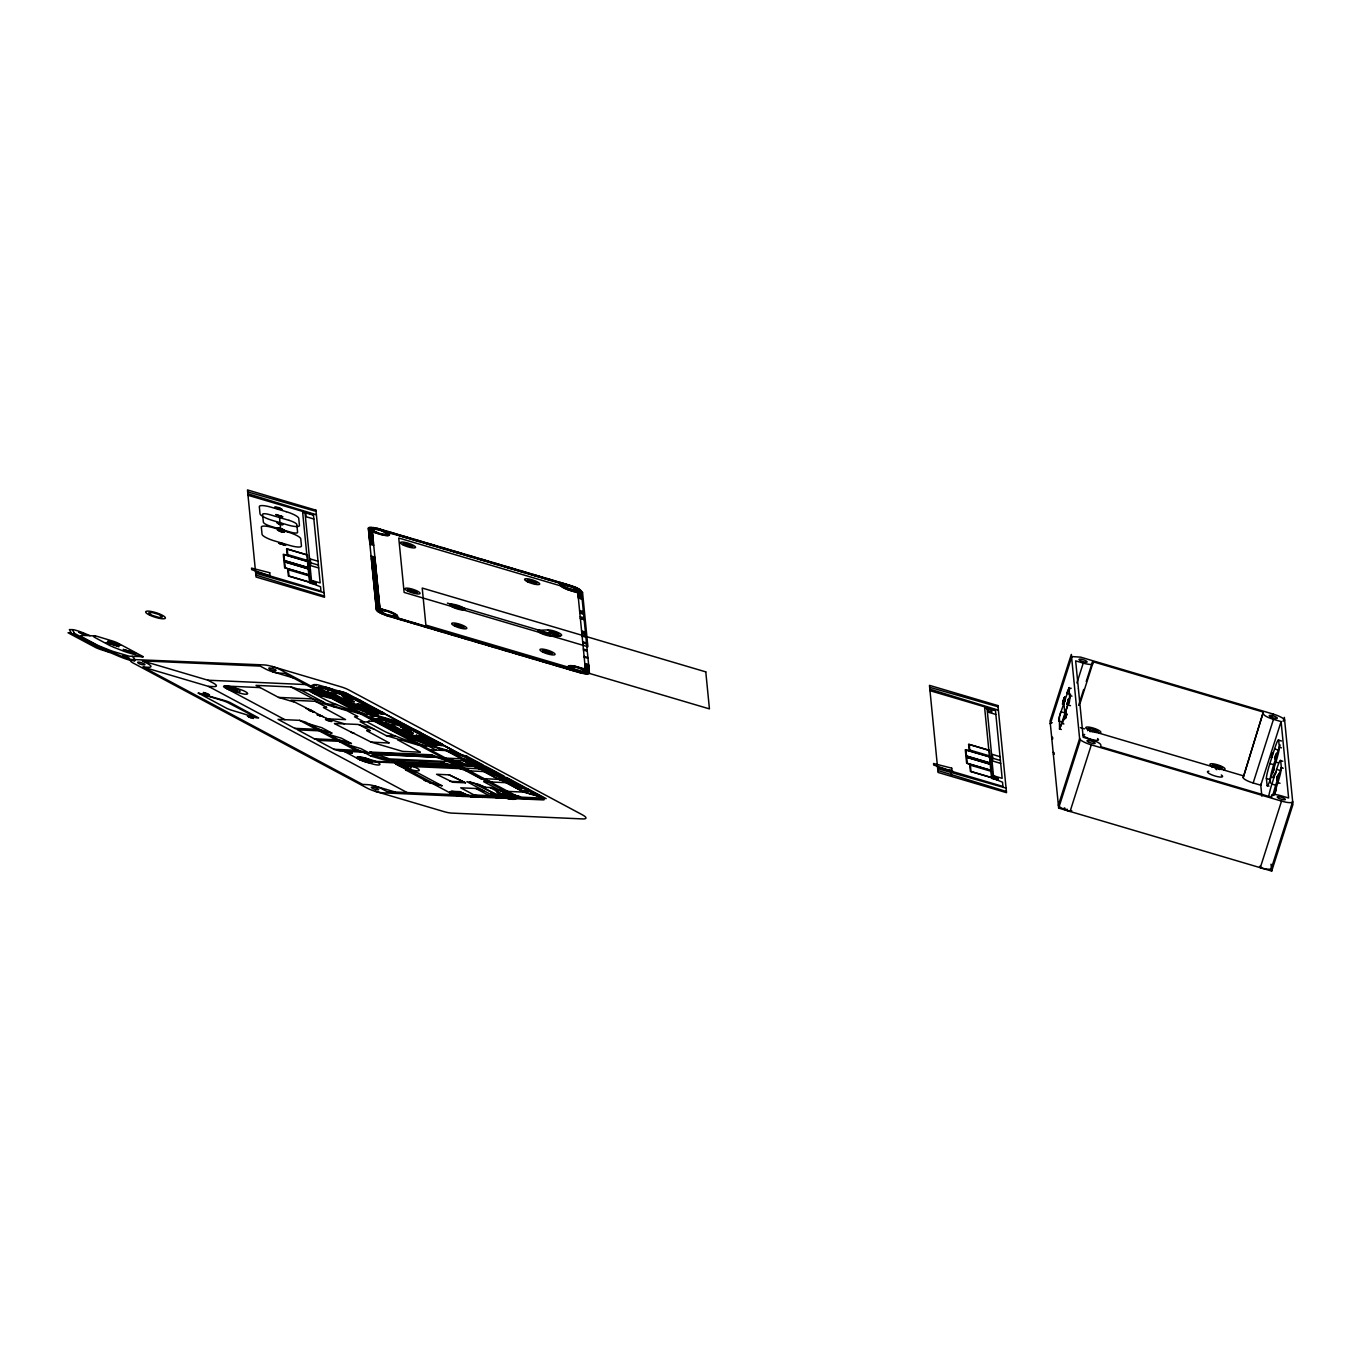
<?xml version="1.0" encoding="UTF-8"?>
<svg xmlns="http://www.w3.org/2000/svg" width="1361" height="1361" viewBox="0 0 1361 1361"><rect width="100%" height="100%" fill="white"/><g stroke="black" fill="none" stroke-linecap="round" stroke-linejoin="round"><path stroke-width="1.5" d="M1062.533 704.215L1063.587 699.486M1275.155 758.775L1275.24 757.448M1276.703 753.909L1276.397 755.508M1278.728 774.392L1278.268 776.91M321.009 688.7L319.018 687.237L321.145 687.254M356.871 698.822L357.211 698.976A25.485 5.682 17.7 0 1 361.516 701.051L381.658 711.837A14.716 3.283 17.7 0 1 383.036 712.62L384.397 714.066L378.205 713.011M1062.499 704.113L1063.23 701.068M1274.883 793.497L1276.38 788.478L1274.917 793.531M1275.597 773.711L1275.955 771.908M320.345 687.169L316.194 687.237L345.983 703.28A39.571 8.829 17.7 0 0 352.023 705.661L374.973 712.79A14.069 3.147 17.7 0 0 377.405 713.47L384.517 713.879L355.85 698.482M458.827 794.841L455.357 793.361L457.16 794.79M1278.659 774.936L1279.034 773.235L1278.319 776.331M1066.82 703.042L1066.701 704.266L1067.262 703.042M1277.316 778.203L1277.554 777.216M1276.448 755.338C1277.554 752.14 1273.794 764.236 1276.04 756.767M1059.385 716.805L1059.573 729.139L1067.892 704.913C1072.332 701.017 1066.548 687.118 1071.192 688.292M1063.094 701.595L1062.839 703.11L1063.553 701.613M1064.115 699.673L1064.387 698.193L1063.128 701M1064.693 716.601L1064.353 718.472L1065.017 717.128M1064.285 699.486L1064.71 697.104L1063.621 701.783M1065.595 715.205L1065.884 713.504L1064.897 715.886L1066.156 712.398L1064.03 719.561L1066.224 712.603L1065.051 717.383M1064.795 716.243L1064.047 719.578L1065.289 716.277M1059.538 716.209L1069.219 687.509L1066.735 693.208L1070.546 694.331L1062.567 723.133M1276.261 756.035L1276.601 755.185M1277.605 777.029L1277.264 777.897L1277.69 776.382M1063.009 701.425L1064.642 697.036L1063.656 699.656M1068.742 702.055L1070.069 695.59L1071.958 696.151M1064.574 716.618L1064.829 715.733M1278.489 776.144L1278.183 777.182M1065.017 700.643L1063.962 703.45L1064.965 699.265M1067.687 701.698L1068.147 699.231L1067.705 700.081M1275.206 755.678L1274.559 757.669M1277.213 776.144L1276.652 777.948M1278.438 776.331L1277.009 780.261L1278.115 777.063M1064.081 700.269L1062.72 704.045L1063.604 701.442M1277.469 777.148L1278.098 775.158M1068.538 702.803L1067.892 704.913L1070.512 705.696M1276.312 756.206L1275.903 757.516M381.795 713.879L351.836 697.768A39.775 8.881 17.7 0 0 345.745 695.352L322.591 688.156A12.334 2.756 17.7 0 0 319.001 687.22M437.034 744.45L440.709 745.318L410.648 729.207A39.775 8.881 17.7 0 0 404.574 726.791L396.476 724.069M1278.064 777.233L1277.23 779.292M1076.908 683.001L1083.254 663.113A10.207 2.28 17.7 0 0 1092.764 663.522L1092.577 661.616L1263.314 712.075L1243.188 777.641A10.207 2.28 17.7 0 0 1253.158 782.983L1260.779 785.229L1261.851 796.151M1078.61 705.355L1083.679 689.449M1086.231 681.504L1092.577 661.616M1080.073 703.297L1092.764 663.522M1058.654 808.094L1079.902 741.49L1071.328 654.403L1050.063 720.99L1058.654 808.094L1271.701 871.074L1292.95 804.47L1284.359 717.366L1283.083 721.415M1087.66 730.704L1088.358 728.492L1090.722 728.135L1098.208 731.401L1090.927 730.279L1088.358 728.492M1090.722 728.135L1090.008 730.364L1093.291 731.333M1094.925 731.81L1095.639 729.598M1091.318 744.858L1070.069 811.462A11.96 2.671 17.7 0 1 1058.365 805.219L1079.63 738.615A11.96 2.671 17.7 0 0 1091.318 744.858L1281.535 801.102A11.96 2.671 17.7 0 0 1292.661 801.595L1271.412 868.199A11.96 2.671 17.7 0 1 1260.286 867.689L1281.535 801.102M1211.817 767.4L1212.515 765.188L1214.88 764.848L1222.365 768.097L1215.084 766.992L1212.515 765.188M1214.88 764.848L1214.165 767.06L1219.082 768.523L1219.796 766.294M1243.188 777.641L1263.314 712.075M1272.059 716.771L1272.943 713.998L1080.566 657.125L1071.873 656.58A14.546 3.249 17.7 0 0 1071.6 657.278L1050.352 723.882A14.546 3.249 17.7 0 1 1050.624 723.184L1052.223 722.674M1253.158 782.983L1273.471 719.34A10.207 2.28 17.7 0 1 1263.501 713.998M1260.779 785.229L1281.092 721.585L1273.471 719.34M1269.013 786.114L1267.108 785.552L1266.41 778.492A12.742 1.191 -73.5 0 1 1269.881 763.572L1274.559 748.924A12.742 1.191 -73.5 0 1 1278.642 740.163L1281.501 740.996M1270.562 783.136L1270.221 779.615A12.742 1.191 -73.5 0 1 1273.692 764.695L1278.37 750.047A12.742 1.191 -73.5 0 1 1280.14 744.96M1267.108 785.552A12.742 1.191 -73.5 0 0 1271.191 776.791L1275.869 762.126A12.742 1.191 -73.5 0 0 1279.34 747.223L1278.642 740.163M1268.588 797.002A12.742 1.191 -73.5 0 1 1271.906 784.055L1276.584 769.407A12.742 1.191 -73.5 0 1 1280.667 760.629L1282.811 761.258M1272.875 795.59A12.742 1.191 -73.5 0 1 1275.716 785.178L1280.378 770.53A12.742 1.191 -73.5 0 1 1281.518 767.179M1273.794 795.419L1277.877 782.609A12.742 1.191 -73.5 0 0 1281.364 767.689L1280.667 760.629M1277.945 775.566L1278.166 774.953M1275.92 755.491L1276.635 753.79M1275.869 757.277L1275.24 758.792M314.748 712.177L308.488 710.119L311.244 710.255M323.238 716.72L316.977 714.763L319.75 714.797M1271.446 757.635L1272.892 752.684M1272.858 752.65L1271.344 757.669M329.43 720.36L330.332 720.701M368.882 527.592L368.627 527.779A14.546 3.249 17.7 0 0 368.355 528.459L376.368 609.796A11.96 2.671 17.7 0 0 388.072 616.057L578.289 672.283A11.96 2.671 17.7 0 0 589.415 672.776L581.385 591.44A11.96 2.671 17.7 0 0 569.698 585.196L377.303 528.306L368.882 527.592L373.067 529.871M309.968 710.544L313.319 711.616M313.268 711.735L312.741 711.208M318.457 715.086L321.791 716.26L318.44 715.223M326.963 719.629L329.753 720.292M330.264 720.82L329.396 720.479M378.562 718.676L379.821 720.139M326.555 707.414L323.459 707.584L345.558 719.595L327.763 718.88M334.517 723.457L358.198 724.46L373.833 729.02M357.603 716.584L354.541 716.788L363.931 721.874M366.994 730.67L370.073 730.67M388.94 743.021L371.111 742.102L352.023 732.456M398.024 739.857L400.627 739.891M419.971 752.208L402.618 751.391L371.111 742.102M72.507 629.718L73.528 629.718A7.094 1.582 17.7 0 1 76.794 630.585L78.989 631.266A23.749 5.308 17.7 0 1 85.522 633.784L90.047 635.706M434.908 745.062L437 745.573L434.567 744.178A11.313 2.518 17.7 0 0 431.488 742.987L428.171 742.187L430.603 743.582A11.313 2.518 17.7 0 0 433.683 744.773L434.278 744.994M313.779 684.583L310.223 686.216L336.558 700.541M316.33 684.702L312.792 686.386L339.11 700.66M372.608 716.022L369.052 717.655L395.388 731.98A16.57 3.692 17.7 0 0 400.389 734.208L424.938 744.008A16.638 3.709 17.7 0 0 430.893 746.117M375.143 716.141L371.621 717.825L397.922 732.099A16.57 3.692 17.7 0 0 402.941 734.328L427.49 744.127A16.638 3.709 17.7 0 0 433.427 746.219L459.337 753.875L456.786 753.756M81.796 635.383L80.639 635.842L81.32 636.54A7.281 1.633 17.7 0 0 82.034 636.965L96.546 644.706A15.873 3.539 17.7 0 0 101.36 646.849L108.914 649.877A16.026 3.573 17.7 0 0 114.596 651.885L127.305 655.628A5.427 1.208 17.7 0 0 129.55 656.206L143.262 656.7L117.471 642.868A19.666 4.389 17.7 0 0 113.678 641.371L97.686 636.523A4.508 1.004 17.7 0 0 94.896 635.876M94.658 635.961L93.501 636.421L94.334 637.22A7.69 1.718 17.7 0 0 94.896 637.526L109.39 645.284A15.873 3.539 17.7 0 0 114.222 647.428M308.726 690.231L310.07 689.721M367.538 721.687L368.899 721.177M438.565 748.363L440.76 749.979L442.937 749.656M325.857 687.611L327.865 688.088A7.724 1.718 17.7 0 1 330.57 689.159L334.057 690.554L331.642 689.159M369.971 711.191L371.961 711.667A7.724 1.718 17.7 0 1 374.683 712.739L376.129 713.572L374.853 713.334A11.313 2.518 17.7 0 1 371.774 712.126L369.358 710.748L372.676 711.531A11.313 2.518 17.7 0 1 375.738 712.739L378.171 714.134L375.466 713.538M384.687 719.05L386.677 719.544A7.724 1.718 17.7 0 1 389.399 720.598L392.887 721.993L390.454 720.598A11.313 2.518 17.7 0 0 387.375 719.408L384.057 718.608L386.49 720.003A11.313 2.518 17.7 0 0 389.569 721.194L390.182 721.398M428.8 742.63L430.791 743.123A7.724 1.718 17.7 0 1 433.513 744.178L434.959 745.028M454.795 605.288L452.447 605.645L454.999 607.448M459.933 608.894L462.281 608.554L459.712 606.751M543.056 631.385L540.708 631.725L543.26 633.528M548.194 634.992L550.542 634.634L547.973 632.848M310.274 689.687L316.739 689.942M369.086 721.126L375.568 721.398M230.434 688.887L233.735 689.483L227.117 687.39L230.264 687.985M348.654 696.781L338.583 693.702A8.353 1.871 17.7 0 0 337.664 693.447L334.006 693.532L334.823 694.331A7.605 1.701 17.7 0 0 335.384 694.637L344.775 699.656A15.754 3.522 17.7 0 0 349.607 701.8L357.62 704.998A17.421 3.896 17.7 0 0 363.761 707.176L373.646 709.71L352.958 698.499A18.714 4.185 17.7 0 0 348.654 696.781M408.402 733.256L416.432 736.437A17.421 3.896 17.7 0 0 422.591 738.615L432.458 741.15L411.788 729.938A18.714 4.185 17.7 0 0 407.466 728.237L397.412 725.141A8.353 1.871 17.7 0 0 396.493 724.886L392.836 724.988L393.652 725.77A7.605 1.701 17.7 0 0 394.214 726.093L403.605 731.095A15.754 3.522 17.7 0 0 408.436 733.256M318.865 693.447L315.191 691.915L318.729 692.732M362.877 759.676L366.058 760.221L359.423 758.196L362.724 758.792M404.251 765.409L398.45 763.946L401.478 764.457M134.263 660.578L135.317 660.391L133.412 657.193M378.324 718.506L379.974 718.71M501.971 796.729A4.1 0.919 17.7 0 0 504.472 797.58L507.415 798.38A17.489 3.913 17.7 0 0 511.362 799.128L514.866 799.213L511.702 797.376M369.818 543.328L373.594 544.196M371.332 558.69L375.109 559.541M583.478 612.552L579.701 611.684M583.971 617.673L580.194 616.805M585.485 633.018L581.708 632.167M72.95 629.667L69.36 629.565L71.231 632.967M71.061 632.678L68.05 632.78L96.155 647.802A24.855 5.546 17.7 0 0 99.948 649.299L109.901 652.463M82.119 635.349L94.981 635.927M142.48 660.868L260.206 666.107L265.718 669.051A10.207 2.28 17.7 0 0 279.498 673.117L284.738 673.355L504.302 790.724L499.062 790.486A10.207 2.28 17.7 0 0 499.402 793.973L504.914 796.917L387.187 791.677L381.675 788.734A10.207 2.28 17.7 0 0 367.895 784.668L362.655 784.429L143.092 667.06L148.332 667.281A10.207 2.28 17.7 0 0 147.992 663.811L142.48 660.868L207.91 680.211L213.439 683.154A10.207 2.28 17.7 0 1 213.779 686.625L208.522 686.403L143.092 667.06M134.841 660.646L131.285 660.476A7.094 1.582 17.7 0 1 127.849 659.592L125.654 658.894A23.749 5.308 17.7 0 1 119.122 656.393L98.962 647.802A17.744 3.964 17.7 0 1 95.015 645.965L72.984 634.175M314.119 684.549L316.671 684.668M207.91 680.211L305.698 684.566M302.363 690.316L290.914 686.931L256.038 685.383L278.546 697.41L293.653 701.868M260.189 687.594L224.786 686.012A4.781 1.072 17.7 0 0 224.956 687.645L284.891 719.68M298.995 689.312L309.883 689.806M230.247 687.254L226.862 687.101L233.037 690.401L237.188 690.776L231.013 687.475M350.457 709.744A29.84 6.669 17.7 0 1 341.56 706.529L332.543 702.974A21.198 4.729 17.7 0 1 326.045 700.081L310.512 691.745A7.094 1.582 17.7 0 1 308.675 690.588L301.325 690.265L327.355 704.181L358.726 713.453L363.846 713.674A6.788 1.514 17.7 0 0 367.589 714.474M315.854 691.065L312.469 690.912L318.644 694.212L322.795 694.586L315.854 691.065L321.4 693.021M329.872 692.783L335.64 693.038M233.037 690.401L237.188 690.776M318.644 694.212L322.795 694.586M347.14 697.751L352.924 699.452L341.696 695.42L349.964 697.87M348.705 700.047L354.489 701.766L343.261 697.734L351.529 700.183M278.546 697.41L313.404 698.959L322.744 701.715M357.637 716.447L346.868 710.663L315.191 701.289L290.999 700.2L326.776 718.54L344.486 723.831M327.355 704.181L336.626 704.59M362.604 706.019L368.389 707.72L357.16 703.688L365.428 706.138M333.207 706.614L336.031 706.75M1051.815 738.751L1052.853 738.785M368.712 709.574L373.271 709.779M367.504 714.423L371.944 714.627M372.948 715.988L375.483 716.107M379.175 718.625L375.024 718.693L404.795 734.719A39.571 8.829 17.7 0 0 410.852 737.118L433.802 744.246A14.069 3.147 17.7 0 0 436.218 744.909L442.529 745.59M393.023 721.092L393.992 721.143L372.063 714.661A16.638 3.709 17.7 0 1 366.16 712.552L341.543 702.786A16.57 3.692 17.7 0 1 336.524 700.541M397.004 722.266L400.508 722.419L384.517 713.879M319.478 730.976L322.438 731.112L305.664 722.13L299.573 720.343L278.018 719.374L294.81 728.356L300.322 729.989M388.685 724.222L394.452 724.477M1053.329 754.096L1054.367 754.147M405.952 729.19L411.737 730.891L400.508 726.876L408.776 729.309M407.534 731.503L413.302 733.205L402.073 729.173L410.341 731.623M294.81 728.356L316.347 729.309L331.812 733.052L321.774 727.693L308.947 723.899M339.365 741.473L342.053 741.592L325.262 732.626L319.172 730.823L297.634 729.853L314.408 738.836L319.92 740.469M391.39 734.396A21.198 4.729 17.7 0 1 384.874 731.52L369.341 723.201A7.094 1.582 17.7 0 1 367.504 722.028L360.155 721.704L386.184 735.62L395.439 736.029M421.434 737.458L427.218 739.176L415.973 735.144L424.241 737.577M427.524 741.03L432.1 741.235M314.408 738.836L335.963 739.789L351.41 743.531L341.373 738.172L328.545 734.379M338.787 741.303L317.232 740.35L334.023 749.316L340.114 751.119L361.652 752.072L344.877 743.106L338.787 741.303L355.578 750.268L361.652 752.072M426.401 745.93A6.788 1.514 17.7 0 1 422.676 745.096L417.555 744.892L386.184 735.62M426.316 745.862L430.774 746.066L465.615 756.359L481.062 764.61L465.428 763.929L445.796 758.128L461.43 758.809L481.062 764.61M1006.068 788.121L937.678 768.642M430.348 749.86L445.983 750.557L461.43 758.809M334.023 749.316L355.578 750.268M369.92 752.055L431.199 754.777L450.984 761.684L389.705 758.945L369.92 752.055L378.528 754.589M467.095 756.376L446.255 750.2L462.57 758.928L483.427 765.086L467.095 756.376L464.475 756.257L478.034 763.504M372.659 753.518L363.965 752.327L370.924 756.053L384.619 760.101L390.148 760.357L384.857 757.516M433.836 757.056L427.286 755.117L376.078 752.837L380.331 754.674M378.494 754.13L431.522 756.954M349.028 751.51L352.142 753.177L343.397 751.255M374.326 754.402L435.605 757.141L450.984 761.684M370.924 756.053L376.453 756.308L390.148 760.357M497.173 775.481L502.158 775.702L487.544 767.893L463.948 760.918L446.017 760.119L460.63 767.927L470.855 770.955M363.336 758.213L359.185 757.839L366.126 761.377M441.202 762.194L389.995 759.914L402.431 764.389L453.638 766.651L441.202 762.194L453.638 766.651M471.501 764.44L475.159 764.61L486.643 770.751L479.157 768.54M393.312 761.684L444.503 763.963M448.177 764.253L454.846 765.699L460.358 768.642L407.058 766.277L400.287 763.742M365.36 761.139L369.511 761.531L362.587 757.992M396.136 762.551L396.238 762.551A4.781 1.072 17.7 0 0 396.289 764.167L407.024 769.918M452.686 765.052L455.476 765.188M483.665 766.515L486.285 766.634L504.268 776.229L478.562 768.727L463.948 760.918M398.11 763.759L396.034 763.657A7.962 1.786 17.7 0 0 404.149 767.57A7.962 1.786 17.7 0 0 411.073 767.876A7.962 1.786 17.7 0 0 404.727 764.048L397.922 763.555L404.863 767.077M483.291 767.927L486.949 768.097L498.449 774.239L490.947 772.027L479.463 765.886L486.949 768.097M402.482 764.916L455.799 767.298L460.358 768.642M460.63 767.927L478.562 768.727M404.098 766.855L408.249 767.23L401.325 763.708M517.673 786.131L522.012 786.318L507.398 778.509L483.801 771.534L465.87 770.734L480.484 778.543L492.393 782.065M408.436 769.969L405.476 769.85L430.11 783L441.951 785.756L417.334 772.606L408.436 769.969L433.053 783.136L441.951 785.756M491.355 775.055L495.013 775.209L506.496 781.367L499.011 779.138M449.232 774.851L436.558 774.273L452.822 782.252L465.496 782.813L449.232 774.851L465.496 782.813M507.245 777.829L482.44 770.496L500.406 780.108L525.21 787.441L507.245 777.829L504.625 777.709L519.834 785.841M503.145 778.543L506.802 778.696L518.286 784.838L510.8 782.626L499.317 776.485L506.802 778.696M480.484 778.543L498.415 779.343L522.012 786.318M506.003 782.677L483.665 781.673L501.307 791.115L521.841 797.189L544.196 798.175L526.554 788.751L506.003 782.677L523.662 792.102L546.169 798.635L527.643 788.734L505.884 782.303L524.41 792.204M485.162 787.304L478.732 784.412L466.891 781.656L497.769 798.175L489.245 795.641L475.857 788.495L460.716 787.815L474.104 794.977L482.628 797.495M449.776 781.35L462.451 781.912M430.11 783L433.053 783.136M516.942 788.002L523.815 788.308L536.081 794.348L529.718 793.531M508.64 783.766L527.643 788.734M500.185 790.503L490.062 787.526L482.543 787.185L496.289 794.535L503.791 794.858L514.696 798.09L502.073 791.336M521.348 790.367L528.221 790.673M522.454 790.945L530.365 791.302M501.307 791.115L523.662 792.102M459.644 791.643L471.11 796.763L459.644 791.643L451.682 791.285L463.131 796.406M456.122 792.817L451.971 792.442L455.272 794.705M499.708 795.624L503.349 797.58L491.508 794.824L500.406 797.444M474.104 794.977L489.245 795.641M458.946 795.164L466.925 795.522M460.681 795.675L457.891 795.556A4.781 1.072 17.7 0 1 451.444 793.65L433.274 783.936M469.851 796.083L479.293 796.508M496.067 797.257L504.557 797.631M512.876 798.005L540.776 799.247A4.781 1.072 17.7 0 0 541.355 798.056M462.876 796.321L460.086 796.202A4.781 1.072 17.7 0 1 456.888 795.59L454.693 794.943M470.974 796.695L481.488 797.155M497.19 797.852L507.092 798.295A16.689 3.726 17.7 0 0 512.519 799.298L513.692 799.383M513.999 798.601L542.971 799.894A4.781 1.072 17.7 0 0 542.818 798.261L542.512 798.107M514.39 798.686L383.224 792.851A11.96 2.671 17.7 0 1 367.096 788.087L133.412 663.164A14.546 3.249 17.7 0 1 131.371 661.956L129.499 659.387L264.17 664.934A11.96 2.671 17.7 0 1 280.315 669.697L513.982 794.62A11.96 2.671 17.7 0 1 514.39 798.686A4.1 0.919 17.7 0 0 512.025 797.971L509.082 797.189A17.489 3.913 17.7 0 0 505.135 796.423C502.09 797.325 495.404 793.803 502.379 794.96A17.489 3.913 17.7 0 1 506.326 795.709L509.252 796.474A4.1 0.919 17.7 0 1 511.753 797.359M404.234 766.09L401.75 765.443M314.408 701.17L315.361 701.34M351.767 732.422L334.517 723.627M312.758 711.786L309.951 710.68M329.753 720.871L326.946 719.782M460.409 763.98L457.024 762.534L460.443 763.198M383.564 714.134L362.009 708.213M1214.727 767.672L1217.21 768.267M516.585 797.002C515.173 793.548 511.481 796.917 516.619 796.168M455.731 794.297L452.464 792.868L455.51 793.344M321.894 687.39L319.988 687.084L320.022 688.02M380.706 718.846L377.848 718.676L381.216 720.939M440.709 745.318L443.312 745.42L441.866 744.059A14.716 3.283 17.7 0 0 440.488 743.276L420.328 732.507A25.485 5.682 17.7 0 0 416.007 730.432L415.683 730.279M281.625 531.879L283.36 531.811L278.342 530.28L284.432 532.185L277.304 529.888L281.455 532.117M321.349 687.288L324.905 687.781A7.332 1.633 17.7 0 1 328.681 689.261M380.161 718.727L383.717 719.22A7.332 1.633 17.7 0 1 387.494 720.701M331.352 689.959L330.74 689.755A11.313 2.518 17.7 0 1 327.661 688.547L325.245 687.169L328.562 687.951A11.313 2.518 17.7 0 1 331.642 689.159M322.2 687.475L324.684 688.088M381.012 718.914L383.496 719.527M439.093 745.028L443.074 745.096A4.695 1.055 17.7 0 0 442.92 744.807A11.568 2.586 17.7 0 0 440.454 743.276L413.285 729.326A39.775 8.881 17.7 0 0 407.194 726.91L399.096 724.171M256.055 717.621L258.641 717.91L230.009 702.497A24.855 5.546 17.7 0 0 226.198 701L198.247 693.004L226.879 708.418A24.855 5.546 17.7 0 0 230.689 709.932L256.055 717.621A6.414 1.429 17.7 0 0 254.184 716.447M279.039 509.133C287.869 509.899 265.888 503.689 278.971 509.371M280.553 524.478L282.646 524.495L280.434 523.236M328.188 719.323C317.964 718.353 341.067 725.022 327.644 718.863M278.376 507.721L276.13 507.568L277.797 508.725M278.869 509.082L282.203 509.524L278.529 507.5M281.914 543.549L279.651 543.481L284.653 545.046L278.58 543.107L285.708 545.404L282.067 543.328M363.778 713.657L350.457 709.727M422.676 745.13L409.287 741.167A29.84 6.669 17.7 0 1 400.372 737.968L391.356 734.413M438.429 744.756L420.838 739.652M280.485 524.734C268.78 519.443 291.05 526.146 280.026 524.325M459.167 625.38L457.126 625.328L461.294 626.587L456.122 624.937L458.963 626.332M324.156 687.968L346.051 694.552A38.482 8.591 17.7 0 1 354.302 697.734L355.442 698.21M382.968 719.425L384.551 719.833M390.93 722.283C390.08 721.449 383.445 720.871 386.031 722.793A7.656 1.701 17.7 0 0 386.592 723.099L402.158 731.435A15.822 3.539 17.7 0 0 406.99 733.579L415.956 737.152A22.933 5.121 17.7 0 0 424.071 740.027L439.688 744.042L412.468 729.36A29.466 6.584 17.7 0 0 407.96 727.574L381.403 719.612A12.334 2.756 17.7 0 0 377.831 718.659M579.582 610.528L583.376 611.633M1083.254 663.113L1075.649 660.851L1078.371 688.36M1279.34 747.223L1281.484 747.852M1274.559 748.924L1278.37 750.047M1275.869 762.126L1277.758 762.687M1269.881 763.572L1273.692 764.695M1281.364 767.689L1283.253 768.25M1276.584 769.407L1280.378 770.53M1064.642 712.841L1060.831 711.701L1059.283 717.247L1058.654 721.024L1062.465 722.147M1271.191 776.791L1273.096 777.352M1266.41 778.492L1270.221 779.615M1277.877 782.609L1280.02 783.238M1271.906 784.055L1275.716 785.178M1080.396 727.659L1084.462 728.85M1098.684 733.052L1210.984 766.26M1223.437 769.935L1243.001 775.719M1063.894 723.984L1061.988 723.423L1059.453 729.037L1061.342 729.462M998.055 706.767L929.648 687.305M929.835 689.142L998.396 710.153M929.988 690.673L995.418 710.017L1002.155 778.339L994.245 776.008L996.609 777.522L996.813 779.683L993.768 778.662M995.469 710.595L987.78 708.315L988.154 712.16L995.861 714.44M987.116 709.047L991.693 710.578L991.846 712.143L988.069 711.31M316.058 511.362L247.651 491.882M247.838 493.737L316.381 514.747M247.991 495.268L313.421 514.611L320.158 582.933L312.247 580.603L314.612 582.117L314.816 584.26L311.771 583.257M368.508 529.99L380.008 534.295A10.207 2.28 17.7 0 0 389.501 534.72L389.314 532.797L560.051 583.274L560.239 585.196A10.207 2.28 17.7 0 0 570.225 590.521L577.83 592.767L585.366 669.204L577.762 666.941A10.207 2.28 17.7 0 0 568.269 666.533L568.456 668.438L572.624 670.616M313.472 515.19L305.783 512.91L306.157 516.755L313.864 519.017M578.187 596.339L581.964 597.19L578.068 595.097M578.306 597.598L582.134 598.993M578.357 598.04L582.151 599.163M373.475 542.92L369.648 541.525M369.903 544.247L373.714 545.387M579.82 612.96L583.648 614.355M371.06 555.968L374.87 557.091M580.33 618.081L584.158 619.476M580.364 618.523L584.175 619.646M374.99 558.282L371.162 556.887M988.852 750.319L969.219 744.518L969.747 749.894M581.606 630.977L585.4 632.116M1000.012 756.665L992.322 754.385L992.696 758.213M581.845 633.426L585.672 634.821M582.1 636.131L585.91 637.254M306.837 554.914L287.222 549.095L287.749 554.471M991.727 757.941L1000.403 760.493M318.015 561.242L310.325 558.963L310.699 562.808M1000.675 763.385L992.764 761.037L992.475 758.162M582.661 641.814L586.472 642.936M990.093 762.943L966.497 755.967L965.919 750.03L991.693 757.55L993.802 779.053L991.608 778.39L984.666 707.958L987.065 708.673L991.88 757.414L965.289 749.69L965.902 755.95L990.706 763.283L990.093 757.022M582.763 642.8L586.574 643.94M447.378 603.11L559.983 636.387M309.73 562.518L318.389 565.087M990.23 764.287L966.633 757.311L967.229 763.266L990.808 770.241M318.678 567.962L310.767 565.632L310.478 562.739M308.096 567.537L284.5 560.562L283.922 554.607L309.679 562.144L311.805 583.631L309.61 582.984L302.669 512.553L305.068 513.267L309.883 562.008L283.292 554.284L283.905 560.528L308.709 567.86L308.096 561.617M583.376 649.061L587.186 650.184M583.478 650.099L587.289 651.221M308.215 568.881L284.636 561.906L285.215 567.86L308.811 574.835M993.581 776.74L998.157 778.271L998.311 779.836L996.796 779.377M584.107 656.359L587.901 657.482M993.666 777.709L996.711 778.594M991.523 777.539L970.988 771.466L970.376 765.324M584.175 657.21L587.986 658.333M949.536 769.884L952.581 770.785M311.584 581.334L316.16 582.865L316.313 584.413L314.799 583.971M937.525 767.111L1002.955 786.454L1002.53 782.184L994.534 779.002M311.669 582.287L314.714 583.188M309.525 582.117L288.991 576.043L288.379 569.902M588.615 664.78L584.822 663.658L588.718 665.716M937.848 770.479L1006.408 791.49M255.528 571.688L320.958 591.031L320.533 586.778L312.537 583.597M324.071 592.698L255.681 573.219M255.851 575.074L324.411 596.084M568.456 668.438L397.718 617.979L397.531 616.057A10.207 2.28 17.7 0 0 387.545 610.715L379.94 608.469L372.404 532.049M272.149 666.465L340.624 686.71A11.96 2.671 17.7 0 1 348.79 689.942L582.457 814.865A11.96 2.671 17.7 0 1 582.865 818.931L451.716 813.095A11.96 2.671 17.7 0 1 443.72 811.547L375.245 791.319M272.676 671.807L293.176 677.863M325.211 688.275L348.365 695.471A39.775 8.881 17.7 0 1 354.455 697.887L356.701 698.754M317.436 690.827A7.962 1.786 17.7 0 0 310.41 690.639A7.962 1.786 17.7 0 0 318.066 694.739L325.84 697.036A7.962 1.786 17.7 0 0 330.944 698.057M400.508 722.419L374.615 714.763A16.638 3.709 17.7 0 1 368.695 712.671L344.095 702.888A16.57 3.692 17.7 0 1 339.059 700.66M378.29 716.737L404.183 724.392L413.132 729.173A29.074 6.499 17.7 0 1 420.379 732.507M384.023 719.731L404.863 725.991A38.482 8.591 17.7 0 1 413.132 729.173L415.513 730.194M310.852 710.034L306.089 708.52M232.204 687.135L239.842 689.398A7.962 1.786 17.7 0 1 247.651 693.566A7.962 1.786 17.7 0 1 240.234 693.225L232.595 690.98M235.793 689.21L236.423 690.554M486.285 766.634L461.481 759.302L479.463 768.897M464.237 760.765L484.091 766.804L367.3 761.616A4.781 1.072 17.7 0 1 364.119 761.003L361.652 760.272M467.674 762.398L475.159 764.61M350.696 732.218L354.37 733.307M487.51 772.997L495.013 775.209M464.526 770.122L467.333 770.955M318.967 729.258L331.812 733.052M338.583 739.738L351.41 743.531M348.161 744.858L360.988 748.652L368.219 752.514M469.834 781.792L484.754 787.083M358.198 750.217L365.565 752.395M403.554 763.674L411.464 766.005A7.962 1.786 17.7 0 1 419.273 770.173A7.962 1.786 17.7 0 1 411.856 769.85L403.928 767.502M360.988 751.714L365.071 752.922M406.871 765.648L408.249 767.23M475.84 784.446L494.264 793.446M475.857 788.495L484.38 791.013M490.743 792.408L499.997 795.624M346.068 751.374L352.142 753.177M364.544 757.873L372.182 760.136A7.962 1.786 17.7 0 1 379.974 764.304A7.962 1.786 17.7 0 1 372.557 763.98L364.918 761.718M368.133 759.948L369.511 761.531M424.088 780.346L426.418 781.044M457.313 792.476L465.224 794.807A7.962 1.786 17.7 0 1 466.483 795.198M461.277 794.977L460.699 794.943M374.717 785.977L395.217 792.034M278.716 509.303L277.695 508.963M280.247 523.168L277.644 523.049L279.839 524.274M363.455 708.537L360.784 707.822M422.267 739.993L416.857 738.342M358.981 724.63L370.107 730.534M1216.802 769.645L1215.951 769.356M315.531 701.391L326.589 707.278M459.355 625.192L462.298 626.877L458.844 626.553M327.474 718.795L326.504 718.404M1093.07 731.555L1089.617 731.503M359.457 707.38L361.09 707.805M419.92 739.261L413.863 737.271A39.775 8.881 17.7 0 1 407.773 734.855L405.068 733.681M278.869 516.176L281.846 516.5L275.79 514.543L282.918 516.772L278.665 516.363M358.045 706.903L359.78 707.38M356.565 706.376L358.368 706.903M464.186 769.288L459.014 766.515M455.357 792.595L460.903 794.535M356.905 706.376L355.051 705.815A39.775 8.881 17.7 0 1 348.96 703.416L347.565 702.803M415.717 737.815L414.203 737.271A39.571 8.829 17.7 0 1 408.164 734.872L403.86 733.12M357.143 705.713L348.161 702.14A15.822 3.539 17.7 0 1 343.312 699.979M114.205 647.445L121.758 650.439A16.026 3.573 17.7 0 0 127.458 652.463L140.166 656.206A4.593 1.021 17.7 0 0 142.939 656.853M346.647 702.242L343.959 701.17M345.048 701.681L349.335 703.416A39.571 8.829 17.7 0 0 355.391 705.815M204.473 693.225L204.728 693.344A7.724 1.718 17.7 0 0 207.45 694.399L209.492 694.859L208.046 694.008A7.724 1.718 17.7 0 0 205.324 692.936L203.333 692.46L204.473 693.225A7.69 1.718 17.7 0 1 206.413 694.025M248.587 716.805L248.842 716.924A7.724 1.718 17.7 0 0 251.564 717.979L253.588 718.438L252.159 717.587A7.724 1.718 17.7 0 0 249.437 716.515L247.396 716.056L248.587 716.805A7.69 1.718 17.7 0 1 250.526 717.604M402.771 732.609L404.268 733.137M344.35 701.187L342.138 700.252M403.179 732.626L400.968 731.691M343.397 700.711L321.111 688.989M402.21 732.15L379.94 720.428M1051.645 736.947L1052.733 737.526M1053.159 752.293L1054.248 752.871M575.38 587.237L579.752 589.568M571.263 585.672L581.249 591.014M568.473 584.822L581.419 591.746M565.768 584.022L570.667 586.642M576.605 589.823L581.487 592.426M563.08 583.24L568.132 585.928M576.503 590.402L581.555 593.107M560.392 582.44L566.278 585.587M575.737 590.64L581.623 593.787M557.704 581.64L564.849 585.468M574.546 590.64L581.691 594.468M555.016 580.841L558.912 582.933M560.086 583.563L563.828 585.553M572.947 590.436L576.69 592.443M577.864 593.056L581.759 595.148M552.328 580.058L556.224 582.134M560.154 584.226L563.301 585.928M570.854 589.959L574.002 591.644M577.932 593.736L581.827 595.829M549.64 579.259L553.536 581.334M560.222 584.907L563.794 586.829M567.741 588.939L571.314 590.844M578 594.417L581.896 596.509M546.952 578.459L550.848 580.552M560.443 585.672L568.456 589.959M544.264 577.659L548.16 579.752M578.119 595.778L580.415 597.003M541.559 576.877L545.472 578.952M538.871 576.077L542.767 578.153M536.183 575.278L540.079 577.37M533.495 574.478L537.391 576.571M530.807 573.696L534.703 575.771M528.119 572.896L532.015 574.988M525.431 572.096L529.327 574.189M522.743 571.314L526.639 573.389M520.038 570.514L523.951 572.59M517.35 569.715L521.246 571.807M514.662 568.915L518.558 571.008M511.974 568.132L515.87 570.208M509.286 567.333L513.182 569.408M506.598 566.533L510.494 568.626M503.91 565.734L507.806 567.826M501.222 564.951L505.118 567.027M498.517 564.152L502.43 566.227M495.829 563.352L499.742 565.444M493.141 562.552L497.037 564.645M490.453 561.77L494.349 563.845M487.765 560.97L491.661 563.046M485.077 560.171L488.973 562.263M482.389 559.371L486.285 561.464M479.701 558.588L483.597 560.664M477.013 557.789L480.909 559.864M474.308 556.989L478.221 559.082M471.621 556.19L475.516 558.282M468.933 555.407L472.828 557.483M466.245 554.607L470.14 556.683M463.557 553.808L467.452 555.9M460.869 553.008L464.764 555.101M458.181 552.226L462.077 554.301M455.493 551.426L459.389 553.502M452.788 550.627L456.701 552.719M450.1 549.827L453.996 551.92M447.412 549.044L451.308 551.12M444.724 548.245L448.62 550.32M442.036 547.445L445.932 549.538M439.348 546.646L443.244 548.738M436.66 545.863L440.556 547.939M433.972 545.063L437.868 547.156M431.267 544.264L435.18 546.356M428.579 543.481L432.492 545.557M425.891 542.682L429.787 544.757M423.203 541.882L427.099 543.975M420.515 541.083L424.411 543.175M417.827 540.3L421.723 542.376M415.139 539.5L419.035 541.576M412.451 538.701L416.347 540.793M409.746 537.901L413.659 539.994M407.058 537.119L410.971 539.194M404.37 536.319L408.266 538.395M401.682 535.519L405.578 537.612M398.994 534.72L402.89 536.812M396.306 533.937L400.202 536.013M393.618 533.138L397.514 535.213M390.93 532.338L394.826 534.431M388.242 531.539L392.138 533.631M385.537 530.756L389.45 532.832M382.849 529.956L389.382 533.444M380.161 529.157L389.45 534.124M377.473 528.357L383.785 531.743M384.925 532.338L389.501 534.805M375.126 527.745L379.617 530.161M386.456 533.818L389.195 535.281M373.271 527.405L377.337 529.582M386.116 534.278L388.48 535.536M371.774 527.251L375.619 529.293M385.214 534.431L387.443 535.622M370.549 527.234L374.309 529.242M383.904 534.38L386.133 535.553M369.58 527.353L373.407 529.412M382.186 534.09L384.534 535.349M379.889 533.512L382.645 534.975M368.423 528.034L374.7 531.385M375.636 531.879L380.314 534.38M368.372 528.646L377.626 533.597M368.44 529.327L374.938 532.797M368.576 530.671L372.472 532.763M368.644 531.351L372.54 533.444M368.712 532.032L372.608 534.124M368.78 532.712L372.676 534.788M368.831 533.393L372.744 535.468M368.899 534.073L372.812 536.149M368.967 534.754L372.88 536.829M369.035 535.417L372.931 537.51M369.103 536.098L372.999 538.19M369.171 536.778L373.067 538.871M369.239 537.459L373.135 539.551M369.307 538.139L373.203 540.232M369.375 538.82L373.271 540.895M369.443 539.5L373.339 541.576M369.511 540.181L373.407 542.256M369.58 540.861L372.897 542.631M587.595 664.474L588.65 665.036M584.89 664.304L588.786 666.397M584.958 664.985L588.854 667.077M585.026 665.665L588.922 667.758M585.077 666.346L588.99 668.421M585.145 667.026L589.058 669.102M585.213 667.707L589.109 669.782M585.281 668.387L589.177 670.463M585.349 669.051L589.245 671.143M583.223 668.557L589.313 671.824M580.535 667.775L589.381 672.504M577.847 666.975L589.347 673.117M575.448 666.329L578.289 667.86M584.669 671.262L588.905 673.525M373.68 559.116L375.143 559.898M573.491 665.937L575.89 667.213M584.447 671.79L588.122 673.746M371.706 558.708L375.211 560.579M571.858 665.699L574.087 666.89M583.631 671.994L587.084 673.831M371.383 559.167L375.279 561.259M570.497 665.614L572.709 666.805M582.372 671.96L585.808 673.797M371.451 559.847L375.347 561.94M569.425 665.682L571.756 666.924M580.722 671.722L584.294 673.627M371.519 560.528L375.415 562.62M568.643 665.92L571.297 667.332M578.544 671.194L582.542 673.338M371.587 561.208L375.483 563.301M568.269 666.346L572.096 668.404M575.125 670.02L580.484 672.878M371.655 561.889L375.551 563.981M568.303 667.026L578 672.198M371.723 562.569L375.619 564.645M568.371 667.69L575.312 671.398M371.791 563.25L375.687 565.325M371.842 563.93L375.755 566.006M566.04 667.724L569.936 669.816M371.91 564.611L375.823 566.686M563.352 666.941L567.248 669.017M371.978 565.274L375.874 567.367M560.664 666.141L564.56 668.234M372.046 565.955L375.942 568.047M557.959 665.342L561.872 667.434M372.114 566.635L376.01 568.728M555.271 664.559L559.167 666.635M372.182 567.316L376.078 569.408M552.583 663.76L556.479 665.835M372.251 567.996L376.146 570.089M549.895 662.96L553.791 665.053M372.319 568.677L376.214 570.752M547.207 662.161L551.103 664.253M372.387 569.357L376.282 571.433M544.519 661.378L548.415 663.453M372.455 570.038L376.351 572.113M541.831 660.578L545.727 662.654M372.523 570.718L376.419 572.794M539.143 659.779L543.039 661.871M372.591 571.382L376.487 573.474M536.438 658.979L540.351 661.072M372.659 572.062L376.555 574.155M533.75 658.197L537.663 660.272M372.727 572.743L376.623 574.835M531.062 657.397L534.958 659.473M372.778 573.423L376.691 575.516M528.374 656.597L532.27 658.69M372.846 574.104L376.759 576.179M525.686 655.798L529.582 657.89M372.914 574.784L376.827 576.86M522.998 655.015L526.894 657.091M372.982 575.465L376.878 577.54M520.31 654.216L524.206 656.291M373.05 576.145L376.946 578.221M517.622 653.416L521.518 655.509M373.118 576.826L377.014 578.901M514.934 652.617L518.83 654.709M373.186 577.489L377.082 579.582M512.229 651.834L516.142 653.909M373.254 578.17L377.15 580.262M509.541 651.034L513.437 653.11M373.322 578.85L377.218 580.943M506.853 650.235L510.749 652.327M373.39 579.531L377.286 581.623M504.165 649.435L508.061 651.528M373.458 580.211L377.354 582.287M501.477 648.653L505.373 650.728M373.526 580.892L377.422 582.967M498.789 647.853L502.685 649.929M373.594 581.572L377.49 583.648M496.102 647.053L499.997 649.146M373.663 582.253L377.558 584.328M493.414 646.254L497.309 648.346M373.731 582.933L377.626 585.009M490.709 645.471L494.621 647.547M373.782 583.597L377.695 585.689M488.021 644.672L491.916 646.747M373.85 584.277L377.763 586.37M485.333 643.872L489.228 645.965M373.918 584.958L377.831 587.05M482.645 643.072L486.54 645.165M373.986 585.638L377.882 587.731M479.957 642.29L483.853 644.365M374.054 586.319L377.95 588.394M477.269 641.49L481.165 643.566M374.122 586.999L378.018 589.075M474.581 640.691L478.477 642.783M374.19 587.68L378.086 589.755M471.893 639.891L475.789 641.984M374.258 588.36L378.154 590.436M469.188 639.109L473.101 641.184M374.326 589.024L378.222 591.116M466.5 638.309L470.413 640.385M374.394 589.704L378.29 591.797M463.812 637.509L467.708 639.602M374.462 590.385L378.358 592.477M461.124 636.71L465.02 638.802M374.53 591.065L378.426 593.158M458.436 635.927L462.332 638.003M374.598 591.746L378.494 593.838M455.748 635.128L459.644 637.22M374.666 592.426L378.562 594.502M453.06 634.328L456.956 636.421M374.734 593.107L378.63 595.182M450.372 633.545L454.268 635.621M374.785 593.787L378.698 595.863M447.667 632.746L451.58 634.821M374.853 594.468L378.766 596.543M444.979 631.946L448.892 634.039M374.921 595.131L378.834 597.224M442.291 631.147L446.187 633.239M374.99 595.812L378.885 597.904M439.603 630.364L443.499 632.44M375.058 596.492L378.953 598.585M436.915 629.565L440.811 631.64M375.126 597.173L379.021 599.265M434.227 628.765L438.123 630.858M375.194 597.853L379.09 599.946M431.539 627.965L435.435 630.058M375.262 598.534L379.158 600.609M428.851 627.183L432.747 629.258M375.33 599.214L379.226 601.29M426.163 626.383L430.059 628.459M375.398 599.895L379.294 601.97M423.458 625.584L427.371 627.676M375.466 600.575L379.362 602.651M420.77 624.784L424.666 626.877M375.534 601.239L379.43 603.331M418.082 624.001L421.978 626.077M375.602 601.919L379.498 604.012M415.394 623.202L419.29 625.277M375.67 602.6L379.566 604.692M412.706 622.402L416.602 624.495M375.738 603.28L379.634 605.373M410.018 621.603L413.914 623.695M375.789 603.961L379.702 606.036M389.824 611.463L397.208 615.393M407.33 620.82L411.226 622.896M375.857 604.641L379.77 606.717M386.864 610.511L390.777 612.603M393.618 614.134L397.548 616.227M404.642 620.021L408.538 622.096M375.925 605.322L379.838 607.397M384.159 609.711L387.29 611.395M394.486 615.24L397.616 616.907M401.937 619.221L405.85 621.314M375.993 606.002L379.889 608.078M381.471 608.928L385.095 610.868A7.009 1.565 17.7 0 1 394.435 615.376A7.009 1.565 17.7 0 1 383.785 613.284A7.009 1.565 17.7 0 1 385.146 610.868M394.044 615.648L397.667 617.588M399.249 618.421L403.145 620.514M376.061 606.683L383.445 610.613M393.091 615.767L400.457 619.714M376.129 607.346L382.186 610.579M391.73 615.682L397.769 618.915M376.197 608.027L381.352 610.783M389.944 615.376L395.081 618.132M376.265 608.707L381.114 611.293M387.545 614.747L392.393 617.333M376.334 609.388L389.705 616.533M376.453 610.102L386.966 615.716M377.558 611.327L383.241 614.372M357.211 698.976L347.344 693.702A4.781 1.072 17.7 0 0 344.078 692.409M381.624 711.837A11.568 2.586 17.7 0 1 384.159 713.368L416.024 730.415M442.92 744.807L463.25 755.661M479.906 764.559L498.892 774.647M500.474 775.634L503.944 777.488M520.327 786.233L523.1 787.73M525.023 788.614L540.793 797.053M533.92 793.718L538.327 796.066L524.24 791.915L509.729 784.14M399.913 722.402L402.975 724.035M458.742 753.841L460.784 754.93M478.698 764.508L481.624 766.073L364.85 760.884A4.781 1.072 17.7 0 1 358.385 758.979L344.639 751.629M499.402 775.583L501.75 776.842M519.256 786.199L520.923 787.083M483.801 771.534L498.415 779.343M343.346 699.979L327.763 691.66A7.656 1.701 17.7 0 1 327.201 691.337C328.988 687.356 343.074 694.603 349.148 696.134A29.466 6.584 17.7 0 1 353.656 697.921L380.876 712.603L365.258 708.554A22.933 5.121 17.7 0 1 357.177 705.696M369.494 714.508L372.455 716.09M428.324 745.964L435.163 749.622A6.431 1.429 17.7 0 0 436.218 750.132M450.27 764.355L455.799 767.298M431.199 754.777L435.605 757.141M490.062 787.526L503.791 794.858M427.286 755.117L429.702 756.41M490.794 793.004L494.451 794.943M290.914 686.931L313.404 698.959M369.477 752.582L376.453 756.308M299.573 720.343L316.347 729.309M319.172 730.823L335.963 739.789M208.522 686.403L407.126 792.561M254.235 716.447L227.372 702.378A24.855 5.546 17.7 0 0 223.578 700.881L199.489 693.549A9.374 2.093 17.7 0 0 198.298 693.208M440.386 743.344L443.261 745.147M322.404 689.5L319.903 688.241M1218.861 768.965L1219.762 769.611M367.045 730.908L389.076 742.851M398.041 740.044L420.124 752.038M320.635 692.783L322.03 694.365M72.49 629.922L74.379 633.12M456.445 765.137L456.82 766.243A7.962 1.786 17.7 0 0 466.925 770.751M1281.092 721.585L1288.612 798.005L1281.007 795.76A10.207 2.28 17.7 0 0 1271.514 795.334L1271.701 797.257L1100.964 746.781L1100.777 744.858A10.207 2.28 17.7 0 0 1090.79 739.533L1083.186 737.288L1078.388 688.632M1271.021 864.184L1271.701 871.074M1063.604 700.643L1065.119 715.988M951.135 771.874L951.475 775.26M279.345 515.717L280.859 531.062M518.048 796.066A4.934 1.106 17.7 0 1 519 798.056A4.934 1.106 17.7 0 1 511.974 795.981A4.934 1.106 17.7 0 1 512.587 794.45M464.799 769.169A4.934 1.106 17.7 0 1 459.44 767.808A4.934 1.106 17.7 0 1 456.667 765.818M405.051 765.682A4.934 1.106 17.7 0 1 399.402 765.409A4.934 1.106 17.7 0 1 397.106 762.806M459.082 795.215A4.934 1.106 17.7 0 1 451.342 793.395A4.934 1.106 17.7 0 1 452.907 791.932M507.075 798.295A11.739 2.62 17.7 0 1 504.489 797.614M339.331 691.167A4.781 1.072 17.7 0 1 343.942 692.528M384.091 713.351A4.695 1.055 17.7 0 1 384.465 713.742M316.586 684.617A4.678 1.038 17.7 0 1 319.461 685.315L345.371 692.953L354.302 697.734A29.074 6.499 17.7 0 1 361.55 701.051M375.415 716.056A4.678 1.038 17.7 0 1 378.273 716.771M132.238 656.342A5.019 1.123 17.7 0 1 133.48 657.21M73.052 634.175A6.09 1.361 17.7 0 1 71.129 632.95M74.277 633.086A6.09 1.361 17.7 0 0 76.199 634.311L98.179 646.101A17.744 3.964 17.7 0 0 102.126 647.938L122.269 656.529A23.749 5.308 17.7 0 0 128.802 659.047L130.979 659.745A7.094 1.582 17.7 0 0 134.297 660.612M453.179 794.62A7.962 1.786 17.7 0 1 451.988 791.439A7.962 1.786 17.7 0 1 463.54 795.079M325.619 695.199A7.962 1.786 17.7 0 1 318.066 694.739M396.272 763.674A7.962 1.786 17.7 0 1 405 764.133M1260.66 784.276A11.96 2.671 17.7 0 1 1261.375 784.736M1221.31 774.97A7.962 1.786 17.7 0 1 1220.068 777.046A7.962 1.786 17.7 0 1 1209.946 773.984A7.962 1.786 17.7 0 1 1208.84 771.177M1097.561 738.547A7.962 1.786 17.7 0 1 1095.52 740.299A7.962 1.786 17.7 0 1 1085.602 737.169A7.962 1.786 17.7 0 1 1084.683 734.481M1272.943 713.998A11.96 2.671 17.7 0 1 1284.648 720.258M1071.787 810.748A7.009 1.565 17.7 0 1 1070.546 810.441M1067.466 809.421A7.009 1.565 17.7 0 1 1066.854 809.183M1065.17 808.383A7.009 1.565 17.7 0 1 1064.268 807.856M1260.762 866.685A7.009 1.565 17.7 0 1 1259.554 866.328M1276.822 780.091L1276.839 779.989M78.649 632.133L80.129 633.018A7.945 1.769 17.7 0 0 82.936 634.124L85.028 634.583L83.565 633.699A7.945 1.769 17.7 0 0 80.758 632.61L78.649 632.133M122.762 655.713L124.242 656.597A7.945 1.769 17.7 0 0 127.049 657.703L129.142 658.163L127.662 657.278A7.945 1.769 17.7 0 0 124.872 656.189L122.796 655.696M367.504 711.088L368.967 711.973A7.945 1.769 17.7 0 0 371.774 713.062L373.884 713.538L372.404 712.654A7.945 1.769 17.7 0 0 369.597 711.548L367.538 711.054M426.316 742.528L427.796 743.412A7.945 1.769 17.7 0 0 430.603 744.501L432.696 744.977L431.233 744.093A7.945 1.769 17.7 0 0 428.426 743.004L426.418 742.494M454.149 753.994L460.171 757.328A24.855 5.546 17.7 0 0 463.982 758.826L472.913 761.19L466.874 757.856A24.855 5.546 17.7 0 0 463.08 756.359L454.149 753.994M277.066 527.762L284.211 529.99L277.066 527.762M278.137 528.085L283.156 529.667L278.154 528.051M361.873 758.911L362.689 759.625L361.907 758.86M405.867 544.315L410.035 545.625L405.867 544.315M410.41 590.385L414.578 591.695L410.444 590.317M455.272 606.445L459.457 607.755L455.289 606.411M459.286 766.685L463.472 767.995L459.32 766.617M530.024 581.028L534.192 582.338L530.024 580.994M543.532 632.525L547.717 633.835L543.566 632.474M545.387 651.341L549.572 652.651L545.421 651.273M551.954 632.236L556.139 633.528L551.971 632.202M1065.408 718.591L1066.956 713.862L1065.425 718.472M1272.858 772.81L1274.338 768.029L1272.858 772.708M1273.352 777.931L1274.917 773.201L1273.369 777.829M454.659 793.514L455.612 794.28L454.744 793.412M1275.989 754.913L1276.584 753.348L1275.989 754.913M405.391 543.175L403.026 543.515L410.512 546.782L412.876 546.424L405.391 543.175M151.956 612.433L148.672 612.926L152.262 615.427L159.118 617.452L162.384 616.975L158.812 614.457L151.956 612.433M409.933 589.228L407.568 589.585L410.137 591.389L417.419 592.494L409.933 589.228M529.548 579.871L527.183 580.228L534.669 583.478L537.034 583.137L529.548 579.871M456.65 624.104L454.302 624.444L461.787 627.71L464.135 627.353L456.65 624.104M551.477 631.079L549.129 631.436L556.615 634.685L558.963 634.328L551.477 631.079M544.91 650.201L542.563 650.541L545.115 652.344L552.396 653.45L544.91 650.201M547.871 629.922L539.449 630.228A7.962 1.786 17.7 0 0 541.151 633.358A7.962 1.786 17.7 0 0 551.783 636.148L560.205 635.842A7.962 1.786 17.7 0 0 558.503 632.712A7.962 1.786 17.7 0 0 547.871 629.922M269.733 572.743L251.547 568.098L251.7 569.647L270.039 575.805L269.733 572.743M951.73 768.148L933.544 763.521L933.697 765.052L952.037 771.211L951.73 768.148M997.936 705.593L929.461 685.349L938.052 772.436L1006.528 792.68L997.936 705.593M315.939 510.171L247.464 489.926L256.055 577.03L324.53 597.275L315.939 510.171M582.542 592.341L398.756 538.02L404.132 592.426L587.901 646.747L582.542 592.341M286.252 511.702L271.196 507.245A12.742 2.841 17.7 0 0 259.322 506.717L260.019 513.778A12.742 2.841 17.7 0 0 272.489 520.446L287.562 524.904A12.742 2.841 17.7 0 0 299.437 525.431L298.739 518.371A12.742 2.841 17.7 0 0 286.252 511.702M289.025 520.344L270.005 514.73A7.962 1.786 17.7 0 0 262.588 514.39L263.371 522.267A7.962 1.786 17.7 0 0 271.162 526.435L290.182 532.049A7.962 1.786 17.7 0 0 297.6 532.389L296.834 524.512A7.962 1.786 17.7 0 0 289.025 520.344M288.277 532.168L273.221 527.728A12.742 2.841 17.7 0 0 261.346 527.2L262.044 534.261A12.742 2.841 17.7 0 0 274.514 540.929L289.587 545.387A12.742 2.841 17.7 0 0 301.444 545.914L300.764 538.837A12.742 2.841 17.7 0 0 288.277 532.168M989.43 750.336L968.59 744.178L969.151 749.86L989.991 756.018L989.43 750.336M705.781 671.875L422.216 588.054L425.874 625.073L709.438 708.894L705.781 671.875M307.433 554.931L286.593 548.772L287.154 554.454L307.994 560.613L307.433 554.931M990.808 764.321L966.004 756.988L966.633 763.249L991.437 770.581L990.808 764.321M308.811 568.898L284.007 561.566L284.636 567.826L309.44 575.159L308.811 568.898M991.523 771.415L969.747 764.984L970.393 771.432L992.152 777.863L991.523 771.415M309.508 576.009L287.749 569.578L288.396 576.026L310.155 582.457L309.508 576.009M119.19 644.57L107.808 641.201L120.585 645.301L119.19 644.57M117.641 645.931L106.26 642.562L119.019 646.662L117.641 645.931M134.569 652.787L123.205 649.418L135.964 653.535L134.569 652.787M459.337 753.875L443.329 745.335L459.337 753.875M226.351 688.173A4.934 1.106 17.7 0 0 233.854 689.653A4.934 1.106 17.7 0 0 227.304 686.471A4.934 1.106 17.7 0 0 226.351 688.173M456.292 763.249A4.934 1.106 17.7 0 0 463.795 764.729A4.934 1.106 17.7 0 0 457.245 761.565A4.934 1.106 17.7 0 0 456.292 763.249M149.608 615.104A10.361 2.314 17.7 0 0 165.362 618.2A10.361 2.314 17.7 0 0 151.632 611.548A10.361 2.314 17.7 0 0 149.608 615.104M527.558 581.793A7.962 1.786 17.7 0 0 539.671 584.175A7.962 1.786 17.7 0 0 529.106 579.054A7.962 1.786 17.7 0 0 527.558 581.793M403.4 545.098A7.962 1.786 17.7 0 0 415.513 547.479A7.962 1.786 17.7 0 0 404.949 542.359A7.962 1.786 17.7 0 0 403.4 545.098M407.943 591.15A7.962 1.786 17.7 0 0 420.056 593.532A7.962 1.786 17.7 0 0 409.491 588.428A7.962 1.786 17.7 0 0 407.943 591.15M452.805 607.21A7.962 1.786 17.7 0 0 464.918 609.592A7.962 1.786 17.7 0 0 454.353 604.471A7.962 1.786 17.7 0 0 452.805 607.21M454.659 626.026A7.962 1.786 17.7 0 0 466.772 628.408A7.962 1.786 17.7 0 0 456.207 623.287A7.962 1.786 17.7 0 0 454.659 626.026M542.92 652.123A7.962 1.786 17.7 0 0 555.033 654.488A7.962 1.786 17.7 0 0 544.468 649.384A7.962 1.786 17.7 0 0 542.92 652.123M358.675 758.911A4.934 1.106 17.7 0 0 366.194 760.391A4.934 1.106 17.7 0 0 359.644 757.226A4.934 1.106 17.7 0 0 358.675 758.911M372.778 788.495A3.828 0.851 17.7 0 0 378.596 789.635A3.828 0.851 17.7 0 0 373.526 787.185A3.828 0.851 17.7 0 0 372.778 788.495M139.094 663.573A3.828 0.851 17.7 0 0 144.912 664.712A3.828 0.851 17.7 0 0 139.843 662.263A3.828 0.851 17.7 0 0 139.094 663.573M270.261 669.408A3.828 0.851 17.7 0 0 276.062 670.548A3.828 0.851 17.7 0 0 270.992 668.098A3.828 0.851 17.7 0 0 270.261 669.408M503.927 794.331A3.828 0.851 17.7 0 0 509.746 795.47A3.828 0.851 17.7 0 0 504.676 793.004A3.828 0.851 17.7 0 0 503.927 794.331M360.172 759.914A7.962 1.786 17.7 0 0 372.285 762.296A7.962 1.786 17.7 0 0 361.737 757.175A7.962 1.786 17.7 0 0 360.172 759.914M227.848 689.176A7.962 1.786 17.7 0 0 239.961 691.558A7.962 1.786 17.7 0 0 229.397 686.437A7.962 1.786 17.7 0 0 227.848 689.176M573.985 669.51A7.009 1.565 17.7 0 0 584.652 671.602A7.009 1.565 17.7 0 0 575.363 667.094A7.009 1.565 17.7 0 0 573.985 669.51M375.755 531.947A7.009 1.565 17.7 0 0 386.422 534.039A7.009 1.565 17.7 0 0 377.116 529.531A7.009 1.565 17.7 0 0 375.755 531.947M565.972 588.173A7.009 1.565 17.7 0 0 576.639 590.266A7.009 1.565 17.7 0 0 567.333 585.757A7.009 1.565 17.7 0 0 565.972 588.173M1088.494 729.938A7.962 1.786 17.7 0 0 1100.794 732.507A7.962 1.786 17.7 0 0 1090.569 727.386A7.962 1.786 17.7 0 0 1088.494 729.938M1212.651 766.634A7.962 1.786 17.7 0 0 1224.951 769.203A7.962 1.786 17.7 0 0 1214.727 764.082A7.962 1.786 17.7 0 0 1212.651 766.634M1088.443 741.983A4.304 0.97 17.7 0 0 1095.112 743.378A4.304 0.97 17.7 0 0 1089.566 740.605A4.304 0.97 17.7 0 0 1088.443 741.983M1080.43 660.646A4.304 0.97 17.7 0 0 1087.082 662.041A4.304 0.97 17.7 0 0 1081.553 659.268A4.304 0.97 17.7 0 0 1080.43 660.646M1270.647 716.873A4.304 0.97 17.7 0 0 1277.298 718.268A4.304 0.97 17.7 0 0 1271.769 715.495A4.304 0.97 17.7 0 0 1270.647 716.873M1278.659 798.209A4.304 0.97 17.7 0 0 1285.311 799.605A4.304 0.97 17.7 0 0 1279.782 796.831A4.304 0.97 17.7 0 0 1278.659 798.209"/></g></svg>
